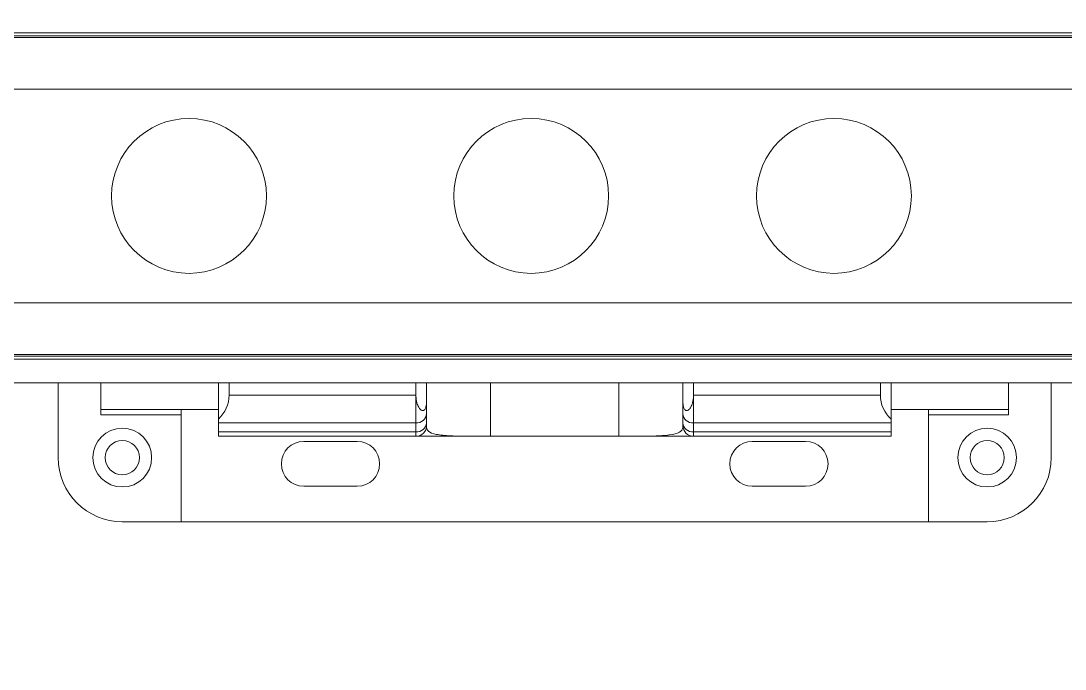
# Model space of a CAD drawing. Header units: inches. Extents: x 0.54 to 10.46, y 0.74 to 7.76.
# Drawn here: x 1.69 to 2.366, y 3.304 to 3.723 of the extents above; entities that cross this region are included whole.
import ezdxf

# ---------------------------------------------------------------- set-up
doc = ezdxf.new("R2010")
doc.units = ezdxf.units.IN
doc.header["$MEASUREMENT"] = 0
doc.layers.add('BG', color=7, linetype='Continuous')
doc.layers.add('MCG-INT-4FT', color=7, linetype='Continuous')

# ---------------------------------------------------------------- blocks, each defined once
blk = doc.blocks.new('block 3')
at = {"layer": 'BG', "true_color": 0xffffff}
h = blk.add_hatch(color=7, dxfattribs=at)
h.dxf.hatch_style = 2
edge = h.paths.add_edge_path()
edge.add_spline(control_points=[(10.29599, 0.90612), (10.29599, 0.90612), (0.87112, 0.90612), (0.87112, 0.90612), (0.87016, 0.90612), (0.86938, 0.90689), (0.86938, 0.90785), (0.86938, 0.90785), (0.86938, 7.59215), (0.86938, 7.59215), (0.86938, 7.59311), (0.87016, 7.59389), (0.87112, 7.59389), (0.87112, 7.59389), (10.29599, 7.59389), (10.29599, 7.59389), (10.29696, 7.59389), (10.29773, 7.59311), (10.29773, 7.59215), (10.29773, 7.59215), (10.29773, 0.90785), (10.29773, 0.90785), (10.29773, 0.90689), (10.29696, 0.90612), (10.29599, 0.90612)], knot_values=[0, 0, 0, 0, 1, 1, 1, 2, 2, 2, 3, 3, 3, 4, 4, 4, 5, 5, 5, 6, 6, 6, 7, 7, 7, 8, 8, 8, 8], degree=3, periodic=1)
h.paths.add_polyline_path([(0.87286, 0.90959), (10.29426, 0.90959), (10.29426, 7.59042), (0.87286, 7.59042)])
at = {"layer": 'BG', "lineweight": 0}
blk.add_open_spline([(10.29599, 0.90612), (10.29599, 0.90612), (0.87112, 0.90612), (0.87112, 0.90612), (0.87016, 0.90612), (0.86938, 0.90689), (0.86938, 0.90785), (0.86938, 0.90785), (0.86938, 7.59215), (0.86938, 7.59215), (0.86938, 7.59311), (0.87016, 7.59389), (0.87112, 7.59389), (0.87112, 7.59389), (10.29599, 7.59389), (10.29599, 7.59389), (10.29696, 7.59389), (10.29773, 7.59311), (10.29773, 7.59215), (10.29773, 7.59215), (10.29773, 0.90785), (10.29773, 0.90785), (10.29773, 0.90689), (10.29696, 0.90612), (10.29599, 0.90612)], degree=3, knots=[0, 0, 0, 0, 1, 1, 1, 2, 2, 2, 3, 3, 3, 4, 4, 4, 5, 5, 5, 6, 6, 6, 7, 7, 7, 8, 8, 8, 8], dxfattribs=at)
blk = doc.blocks.new('block 2')
at = {"layer": 'BG'}
blk.add_blockref('block 3', (0, 0), dxfattribs=at)
blk = doc.blocks.new('block 69')
at = {"layer": 'BG', "true_color": 0xffffff}
h = blk.add_hatch(color=7, dxfattribs=at)
h.dxf.hatch_style = 2
edge = h.paths.add_edge_path()
edge.add_spline(control_points=[(10.46309, 0.739), (10.46309, 0.739), (0.53691, 0.739), (0.53691, 0.739), (0.53595, 0.739), (0.53517, 0.73978), (0.53517, 0.74074), (0.53517, 0.74074), (0.53517, 7.75926), (0.53517, 7.75926), (0.53517, 7.76022), (0.53595, 7.761), (0.53691, 7.761), (0.53691, 7.761), (10.46309, 7.761), (10.46309, 7.761), (10.46406, 7.761), (10.46483, 7.76022), (10.46483, 7.75926), (10.46483, 7.75926), (10.46483, 0.74074), (10.46483, 0.74074), (10.46483, 0.73978), (10.46406, 0.739), (10.46309, 0.739)], knot_values=[0, 0, 0, 0, 1, 1, 1, 2, 2, 2, 3, 3, 3, 4, 4, 4, 5, 5, 5, 6, 6, 6, 7, 7, 7, 8, 8, 8, 8], degree=3, periodic=1)
h.paths.add_polyline_path([(0.53864, 0.74248), (10.46136, 0.74248), (10.46136, 7.75752), (0.53864, 7.75752)])
at = {"layer": 'BG', "lineweight": 0}
blk.add_open_spline([(10.46309, 0.739), (10.46309, 0.739), (0.53691, 0.739), (0.53691, 0.739), (0.53595, 0.739), (0.53517, 0.73978), (0.53517, 0.74074), (0.53517, 0.74074), (0.53517, 7.75926), (0.53517, 7.75926), (0.53517, 7.76022), (0.53595, 7.761), (0.53691, 7.761), (0.53691, 7.761), (10.46309, 7.761), (10.46309, 7.761), (10.46406, 7.761), (10.46483, 7.76022), (10.46483, 7.75926), (10.46483, 7.75926), (10.46483, 0.74074), (10.46483, 0.74074), (10.46483, 0.73978), (10.46406, 0.739), (10.46309, 0.739)], degree=3, knots=[0, 0, 0, 0, 1, 1, 1, 2, 2, 2, 3, 3, 3, 4, 4, 4, 5, 5, 5, 6, 6, 6, 7, 7, 7, 8, 8, 8, 8], dxfattribs=at)
blk = doc.blocks.new('block 68')
at = {"layer": 'BG'}
blk.add_blockref('block 69', (0, 0), dxfattribs=at)
blk = doc.blocks.new('block 1386')
at = {"layer": 'MCG-INT-4FT', "color": 7, "lineweight": 5, "true_color": 0xffffff}
blk.add_lwpolyline([(2.07751, 3.45445), (2.1259, 3.45445)], dxfattribs=at)
blk = doc.blocks.new('block 1387')
at = {"layer": 'MCG-INT-4FT', "color": 7, "lineweight": 5, "true_color": 0xffffff}
blk.add_lwpolyline([(1.94616, 3.45445), (1.99455, 3.45445)], dxfattribs=at)
blk = doc.blocks.new('block 1390')
at = {"layer": 'MCG-INT-4FT', "color": 7, "lineweight": 5, "true_color": 0xffffff}
blk.add_lwpolyline([(1.02982, 3.71369), (8.87607, 3.71369)], dxfattribs=at)
blk = doc.blocks.new('block 1392')
at = {"layer": 'MCG-INT-4FT', "color": 7, "lineweight": 5, "true_color": 0xffffff}
blk.add_lwpolyline([(1.02982, 3.5063), (8.87607, 3.5063)], dxfattribs=at)
blk = doc.blocks.new('block 1394')
at = {"layer": 'MCG-INT-4FT', "color": 7, "lineweight": 5, "true_color": 0xffffff}
blk.add_open_spline([(2.297, 3.44062), (2.297, 3.45112), (2.30551, 3.45963), (2.31601, 3.45963), (2.32651, 3.45963), (2.33502, 3.45112), (2.33502, 3.44062), (2.33502, 3.43012), (2.32651, 3.42161), (2.31601, 3.42161), (2.30551, 3.42161), (2.297, 3.43012), (2.297, 3.44062), (2.297, 3.44062), (2.297, 3.44062), (2.297, 3.44062)], degree=3, knots=[0, 0, 0, 0, 1, 1, 1, 2, 2, 2, 3, 3, 3, 4, 4, 4, 5, 5, 5, 5], dxfattribs=at)
blk = doc.blocks.new('block 1402')
at = {"layer": 'MCG-INT-4FT', "color": 7, "lineweight": 5, "true_color": 0xffffff}
blk.add_lwpolyline([(2.35749, 3.48901), (2.35749, 3.44062)], dxfattribs=at)
blk = doc.blocks.new('block 1403')
at = {"layer": 'MCG-INT-4FT', "color": 7, "lineweight": 5, "true_color": 0xffffff}
blk.add_open_spline([(2.31601, 3.39914), (2.33892, 3.39914), (2.35749, 3.41771), (2.35749, 3.44062)], degree=3, dxfattribs=at)
blk = doc.blocks.new('block 1404')
at = {"layer": 'MCG-INT-4FT', "color": 7, "lineweight": 5, "true_color": 0xffffff}
blk.add_lwpolyline([(2.31601, 3.39914), (2.27799, 3.39914)], dxfattribs=at)
blk = doc.blocks.new('block 1405')
at = {"layer": 'MCG-INT-4FT', "color": 7, "lineweight": 5, "true_color": 0xffffff}
blk.add_lwpolyline([(2.27799, 3.39914), (2.27799, 3.46828)], dxfattribs=at)
blk = doc.blocks.new('block 1406')
at = {"layer": 'MCG-INT-4FT', "color": 7, "lineweight": 5, "true_color": 0xffffff}
blk.add_lwpolyline([(2.27799, 3.46828), (2.32984, 3.46828)], dxfattribs=at)
blk = doc.blocks.new('block 1407')
at = {"layer": 'MCG-INT-4FT', "color": 7, "lineweight": 5, "true_color": 0xffffff}
blk.add_lwpolyline([(2.32984, 3.47173), (2.32984, 3.46828)], dxfattribs=at)
blk = doc.blocks.new('block 1409')
at = {"layer": 'MCG-INT-4FT', "color": 7, "lineweight": 5, "true_color": 0xffffff}
blk.add_open_spline([(2.30495, 3.44062), (2.30495, 3.44673), (2.3099, 3.45168), (2.31601, 3.45168), (2.32212, 3.45168), (2.32707, 3.44673), (2.32707, 3.44062), (2.32707, 3.43451), (2.32212, 3.42956), (2.31601, 3.42956), (2.3099, 3.42956), (2.30495, 3.43451), (2.30495, 3.44062), (2.30495, 3.44062), (2.30495, 3.44062), (2.30495, 3.44062)], degree=3, knots=[0, 0, 0, 0, 1, 1, 1, 2, 2, 2, 3, 3, 3, 4, 4, 4, 5, 5, 5, 5], dxfattribs=at)
blk = doc.blocks.new('block 1411')
at = {"layer": 'MCG-INT-4FT', "color": 7, "lineweight": 5, "true_color": 0xffffff}
blk.add_open_spline([(1.73704, 3.44062), (1.73704, 3.45112), (1.74555, 3.45963), (1.75605, 3.45963), (1.76655, 3.45963), (1.77506, 3.45112), (1.77506, 3.44062), (1.77506, 3.43012), (1.76655, 3.42161), (1.75605, 3.42161), (1.74555, 3.42161), (1.73704, 3.43012), (1.73704, 3.44062), (1.73704, 3.44062), (1.73704, 3.44062), (1.73704, 3.44062)], degree=3, knots=[0, 0, 0, 0, 1, 1, 1, 2, 2, 2, 3, 3, 3, 4, 4, 4, 5, 5, 5, 5], dxfattribs=at)
blk = doc.blocks.new('block 1412')
at = {"layer": 'MCG-INT-4FT', "color": 7, "lineweight": 5, "true_color": 0xffffff}
blk.add_lwpolyline([(1.74222, 3.47173), (1.74222, 3.46828)], dxfattribs=at)
blk = doc.blocks.new('block 1413')
at = {"layer": 'MCG-INT-4FT', "color": 7, "lineweight": 5, "true_color": 0xffffff}
blk.add_lwpolyline([(1.79407, 3.46828), (1.74222, 3.46828)], dxfattribs=at)
blk = doc.blocks.new('block 1414')
at = {"layer": 'MCG-INT-4FT', "color": 7, "lineweight": 5, "true_color": 0xffffff}
blk.add_lwpolyline([(1.79407, 3.39914), (1.79407, 3.46828)], dxfattribs=at)
blk = doc.blocks.new('block 1415')
at = {"layer": 'MCG-INT-4FT', "color": 7, "lineweight": 5, "true_color": 0xffffff}
blk.add_lwpolyline([(1.75605, 3.39914), (1.79407, 3.39914)], dxfattribs=at)
blk = doc.blocks.new('block 1416')
at = {"layer": 'MCG-INT-4FT', "color": 7, "lineweight": 5, "true_color": 0xffffff}
blk.add_open_spline([(1.71457, 3.44062), (1.71457, 3.41771), (1.73314, 3.39914), (1.75605, 3.39914)], degree=3, dxfattribs=at)
blk = doc.blocks.new('block 1417')
at = {"layer": 'MCG-INT-4FT', "color": 7, "lineweight": 5, "true_color": 0xffffff}
blk.add_lwpolyline([(1.71457, 3.44062), (1.71457, 3.48901)], dxfattribs=at)
blk = doc.blocks.new('block 1425')
at = {"layer": 'MCG-INT-4FT', "color": 7, "lineweight": 5, "true_color": 0xffffff}
blk.add_open_spline([(1.74499, 3.44062), (1.74499, 3.44673), (1.74994, 3.45168), (1.75605, 3.45168), (1.76216, 3.45168), (1.76711, 3.44673), (1.76711, 3.44062), (1.76711, 3.43451), (1.76216, 3.42956), (1.75605, 3.42956), (1.74994, 3.42956), (1.74499, 3.43451), (1.74499, 3.44062), (1.74499, 3.44062), (1.74499, 3.44062), (1.74499, 3.44062)], degree=3, knots=[0, 0, 0, 0, 1, 1, 1, 2, 2, 2, 3, 3, 3, 4, 4, 4, 5, 5, 5, 5], dxfattribs=at)
blk = doc.blocks.new('block 1438')
at = {"layer": 'MCG-INT-4FT', "color": 7, "lineweight": 5, "true_color": 0xffffff}
blk.add_open_spline([(1.95307, 3.48107), (1.95309, 3.47938), (1.9531, 3.4777), (1.95301, 3.47602), (1.95297, 3.47543), (1.95292, 3.47484), (1.95284, 3.47426), (1.95275, 3.47368), (1.95261, 3.4731), (1.9524, 3.47259), (1.95228, 3.47229), (1.95214, 3.47202), (1.95196, 3.47179), (1.95178, 3.47156), (1.95158, 3.47137), (1.95135, 3.47125), (1.95115, 3.47114), (1.95094, 3.47108), (1.95072, 3.47107), (1.95051, 3.47105), (1.95029, 3.47109), (1.95008, 3.47116), (1.94974, 3.47128), (1.94942, 3.47149), (1.94912, 3.47175), (1.94868, 3.47214), (1.9483, 3.47265), (1.94796, 3.47322), (1.94747, 3.47406), (1.94709, 3.47504), (1.9468, 3.47607), (1.94642, 3.47747), (1.94621, 3.47898), (1.94617, 3.48048), (1.94616, 3.48068), (1.94616, 3.48087), (1.94616, 3.48107)], degree=3, knots=[0, 0, 0, 0, 1, 1, 1, 2, 2, 2, 3, 3, 3, 4, 4, 4, 5, 5, 5, 6, 6, 6, 7, 7, 7, 8, 8, 8, 9, 9, 9, 10, 10, 10, 11, 11, 11, 12, 12, 12, 12], dxfattribs=at)
blk = doc.blocks.new('block 1439')
at = {"layer": 'MCG-INT-4FT', "color": 7, "lineweight": 5, "true_color": 0xffffff}
blk.add_lwpolyline([(1.94616, 3.48107), (1.94616, 3.48901)], dxfattribs=at)
blk = doc.blocks.new('block 1440')
at = {"layer": 'MCG-INT-4FT', "color": 7, "lineweight": 5, "true_color": 0xffffff}
blk.add_lwpolyline([(1.95307, 3.48107), (1.95307, 3.48901)], dxfattribs=at)
blk = doc.blocks.new('block 1441')
at = {"layer": 'MCG-INT-4FT', "color": 7, "lineweight": 5, "true_color": 0xffffff}
blk.add_lwpolyline([(1.95307, 3.4691), (1.95307, 3.48107)], dxfattribs=at)
blk = doc.blocks.new('block 1442')
at = {"layer": 'MCG-INT-4FT', "color": 7, "lineweight": 5, "true_color": 0xffffff}
blk.add_open_spline([(1.94616, 3.46311), (1.94972, 3.46287), (1.9528, 3.46554), (1.95307, 3.4691)], degree=3, dxfattribs=at)
blk = doc.blocks.new('block 1443')
at = {"layer": 'MCG-INT-4FT', "color": 7, "lineweight": 5, "true_color": 0xffffff}
blk.add_lwpolyline([(1.94616, 3.48107), (1.94616, 3.46311)], dxfattribs=at)
blk = doc.blocks.new('block 1444')
at = {"layer": 'MCG-INT-4FT', "color": 7, "lineweight": 5, "true_color": 0xffffff}
blk.add_lwpolyline([(2.1259, 3.48107), (2.1259, 3.48901)], dxfattribs=at)
blk = doc.blocks.new('block 1445')
at = {"layer": 'MCG-INT-4FT', "color": 7, "lineweight": 5, "true_color": 0xffffff}
blk.add_open_spline([(2.11899, 3.48107), (2.11897, 3.47938), (2.11896, 3.4777), (2.11905, 3.47602), (2.11909, 3.47543), (2.11914, 3.47484), (2.11923, 3.47426), (2.11932, 3.47368), (2.11945, 3.4731), (2.11966, 3.47259), (2.11978, 3.47229), (2.11992, 3.47202), (2.1201, 3.47179), (2.12028, 3.47156), (2.12048, 3.47137), (2.12071, 3.47125), (2.12091, 3.47114), (2.12112, 3.47108), (2.12134, 3.47107), (2.12155, 3.47105), (2.12177, 3.47109), (2.12198, 3.47116), (2.12232, 3.47128), (2.12265, 3.47149), (2.12294, 3.47175), (2.12338, 3.47214), (2.12377, 3.47265), (2.1241, 3.47322), (2.12459, 3.47406), (2.12497, 3.47504), (2.12526, 3.47607), (2.12565, 3.47747), (2.12586, 3.47898), (2.12589, 3.48048), (2.1259, 3.48068), (2.1259, 3.48087), (2.1259, 3.48107)], degree=3, knots=[0, 0, 0, 0, 1, 1, 1, 2, 2, 2, 3, 3, 3, 4, 4, 4, 5, 5, 5, 6, 6, 6, 7, 7, 7, 8, 8, 8, 9, 9, 9, 10, 10, 10, 11, 11, 11, 12, 12, 12, 12], dxfattribs=at)
blk = doc.blocks.new('block 1446')
at = {"layer": 'MCG-INT-4FT', "color": 7, "lineweight": 5, "true_color": 0xffffff}
blk.add_lwpolyline([(2.11899, 3.48107), (2.11899, 3.48901)], dxfattribs=at)
blk = doc.blocks.new('block 1447')
at = {"layer": 'MCG-INT-4FT', "color": 7, "lineweight": 5, "true_color": 0xffffff}
blk.add_lwpolyline([(2.1259, 3.48107), (2.1259, 3.46311)], dxfattribs=at)
blk = doc.blocks.new('block 1448')
at = {"layer": 'MCG-INT-4FT', "color": 7, "lineweight": 5, "true_color": 0xffffff}
blk.add_open_spline([(2.11899, 3.4691), (2.11926, 3.46554), (2.12235, 3.46287), (2.1259, 3.46311)], degree=3, dxfattribs=at)
blk = doc.blocks.new('block 1449')
at = {"layer": 'MCG-INT-4FT', "color": 7, "lineweight": 5, "true_color": 0xffffff}
blk.add_lwpolyline([(2.11899, 3.4691), (2.11899, 3.48107)], dxfattribs=at)
blk = doc.blocks.new('block 1456')
at = {"layer": 'MCG-INT-4FT', "color": 7, "lineweight": 5, "true_color": 0xffffff}
blk.add_lwpolyline([(1.82518, 3.48107), (1.94616, 3.48107)], dxfattribs=at)
blk = doc.blocks.new('block 1457')
at = {"layer": 'MCG-INT-4FT', "color": 7, "lineweight": 5, "true_color": 0xffffff}
blk.add_lwpolyline([(1.82518, 3.48107), (1.82518, 3.48901)], dxfattribs=at)
blk = doc.blocks.new('block 1458')
at = {"layer": 'MCG-INT-4FT', "color": 7, "lineweight": 5, "true_color": 0xffffff}
blk.add_lwpolyline([(1.81827, 3.46311), (1.94616, 3.46311)], dxfattribs=at)
blk = doc.blocks.new('block 1459')
at = {"layer": 'MCG-INT-4FT', "color": 7, "lineweight": 5, "true_color": 0xffffff}
blk.add_lwpolyline([(1.81827, 3.46311), (1.81827, 3.46561)], dxfattribs=at)
blk = doc.blocks.new('block 1460')
at = {"layer": 'MCG-INT-4FT', "color": 7, "lineweight": 5, "true_color": 0xffffff}
blk.add_open_spline([(1.81827, 3.46561), (1.82267, 3.46955), (1.82518, 3.47517), (1.82518, 3.48107)], degree=3, dxfattribs=at)
blk = doc.blocks.new('block 1467')
at = {"layer": 'MCG-INT-4FT', "color": 7, "lineweight": 5, "true_color": 0xffffff}
blk.add_lwpolyline([(1.81827, 3.46561), (1.81827, 3.48901)], dxfattribs=at)
blk = doc.blocks.new('block 1468')
at = {"layer": 'MCG-INT-4FT', "color": 7, "lineweight": 5, "true_color": 0xffffff}
blk.add_lwpolyline([(2.24688, 3.48107), (2.24688, 3.48901)], dxfattribs=at)
blk = doc.blocks.new('block 1469')
at = {"layer": 'MCG-INT-4FT', "color": 7, "lineweight": 5, "true_color": 0xffffff}
blk.add_lwpolyline([(2.24688, 3.48107), (2.1259, 3.48107)], dxfattribs=at)
blk = doc.blocks.new('block 1470')
at = {"layer": 'MCG-INT-4FT', "color": 7, "lineweight": 5, "true_color": 0xffffff}
blk.add_open_spline([(2.24688, 3.48107), (2.24688, 3.47517), (2.24939, 3.46955), (2.25379, 3.46561)], degree=3, dxfattribs=at)
blk = doc.blocks.new('block 1471')
at = {"layer": 'MCG-INT-4FT', "color": 7, "lineweight": 5, "true_color": 0xffffff}
blk.add_lwpolyline([(2.25379, 3.46311), (2.25379, 3.46561)], dxfattribs=at)
blk = doc.blocks.new('block 1472')
at = {"layer": 'MCG-INT-4FT', "color": 7, "lineweight": 5, "true_color": 0xffffff}
blk.add_lwpolyline([(2.25379, 3.46311), (2.1259, 3.46311)], dxfattribs=at)
blk = doc.blocks.new('block 1473')
at = {"layer": 'MCG-INT-4FT', "color": 7, "lineweight": 5, "true_color": 0xffffff}
blk.add_lwpolyline([(2.25379, 3.46561), (2.25379, 3.48901)], dxfattribs=at)
blk = doc.blocks.new('block 1484')
at = {"layer": 'MCG-INT-4FT', "color": 7, "lineweight": 5, "true_color": 0xffffff}
blk.add_lwpolyline([(1.94616, 3.46311), (1.94616, 3.45723)], dxfattribs=at)
blk = doc.blocks.new('block 1485')
at = {"layer": 'MCG-INT-4FT', "color": 7, "lineweight": 5, "true_color": 0xffffff}
blk.add_lwpolyline([(1.81827, 3.45723), (1.94616, 3.45723)], dxfattribs=at)
blk = doc.blocks.new('block 1486')
at = {"layer": 'MCG-INT-4FT', "color": 7, "lineweight": 5, "true_color": 0xffffff}
blk.add_lwpolyline([(1.81827, 3.45723), (1.81827, 3.46311)], dxfattribs=at)
blk = doc.blocks.new('block 1487')
at = {"layer": 'MCG-INT-4FT', "color": 7, "lineweight": 5, "true_color": 0xffffff}
blk.add_open_spline([(1.94616, 3.45723), (1.94972, 3.45699), (1.9528, 3.45966), (1.95307, 3.46321)], degree=3, dxfattribs=at)
blk = doc.blocks.new('block 1488')
at = {"layer": 'MCG-INT-4FT', "color": 7, "lineweight": 5, "true_color": 0xffffff}
blk.add_lwpolyline([(1.95307, 3.46321), (1.95307, 3.4691)], dxfattribs=at)
blk = doc.blocks.new('block 1489')
at = {"layer": 'MCG-INT-4FT', "color": 7, "lineweight": 5, "true_color": 0xffffff}
blk.add_lwpolyline([(2.1259, 3.46311), (2.1259, 3.45723)], dxfattribs=at)
blk = doc.blocks.new('block 1490')
at = {"layer": 'MCG-INT-4FT', "color": 7, "lineweight": 5, "true_color": 0xffffff}
blk.add_open_spline([(2.11899, 3.46321), (2.11926, 3.45966), (2.12235, 3.45699), (2.1259, 3.45723)], degree=3, dxfattribs=at)
blk = doc.blocks.new('block 1491')
at = {"layer": 'MCG-INT-4FT', "color": 7, "lineweight": 5, "true_color": 0xffffff}
blk.add_lwpolyline([(2.11899, 3.46321), (2.11899, 3.4691)], dxfattribs=at)
blk = doc.blocks.new('block 1492')
at = {"layer": 'MCG-INT-4FT', "color": 7, "lineweight": 5, "true_color": 0xffffff}
blk.add_lwpolyline([(2.25379, 3.45723), (2.1259, 3.45723)], dxfattribs=at)
blk = doc.blocks.new('block 1493')
at = {"layer": 'MCG-INT-4FT', "color": 7, "lineweight": 5, "true_color": 0xffffff}
blk.add_lwpolyline([(2.25379, 3.45723), (2.25379, 3.46311)], dxfattribs=at)
blk = doc.blocks.new('block 1504')
at = {"layer": 'MCG-INT-4FT', "color": 7, "lineweight": 5, "true_color": 0xffffff}
blk.add_lwpolyline([(1.94616, 3.45723), (1.94616, 3.45445)], dxfattribs=at)
blk = doc.blocks.new('block 1505')
at = {"layer": 'MCG-INT-4FT', "color": 7, "lineweight": 5, "true_color": 0xffffff}
blk.add_lwpolyline([(1.81827, 3.45445), (1.94616, 3.45445)], dxfattribs=at)
blk = doc.blocks.new('block 1506')
at = {"layer": 'MCG-INT-4FT', "color": 7, "lineweight": 5, "true_color": 0xffffff}
blk.add_lwpolyline([(1.81827, 3.45445), (1.81827, 3.45723)], dxfattribs=at)
blk = doc.blocks.new('block 1507')
at = {"layer": 'MCG-INT-4FT', "color": 7, "lineweight": 5, "true_color": 0xffffff}
blk.add_open_spline([(1.94616, 3.45445), (1.94998, 3.45445), (1.95307, 3.45754), (1.95307, 3.46136)], degree=3, dxfattribs=at)
blk = doc.blocks.new('block 1508')
at = {"layer": 'MCG-INT-4FT', "color": 7, "lineweight": 5, "true_color": 0xffffff}
blk.add_lwpolyline([(1.95307, 3.46136), (1.95307, 3.46321)], dxfattribs=at)
blk = doc.blocks.new('block 1509')
at = {"layer": 'MCG-INT-4FT', "color": 7, "lineweight": 5, "true_color": 0xffffff}
blk.add_lwpolyline([(2.1259, 3.45723), (2.1259, 3.45445)], dxfattribs=at)
blk = doc.blocks.new('block 1510')
at = {"layer": 'MCG-INT-4FT', "color": 7, "lineweight": 5, "true_color": 0xffffff}
blk.add_open_spline([(2.11899, 3.46136), (2.11899, 3.45754), (2.12208, 3.45445), (2.1259, 3.45445)], degree=3, dxfattribs=at)
blk = doc.blocks.new('block 1511')
at = {"layer": 'MCG-INT-4FT', "color": 7, "lineweight": 5, "true_color": 0xffffff}
blk.add_lwpolyline([(2.11899, 3.46136), (2.11899, 3.46321)], dxfattribs=at)
blk = doc.blocks.new('block 1512')
at = {"layer": 'MCG-INT-4FT', "color": 7, "lineweight": 5, "true_color": 0xffffff}
blk.add_lwpolyline([(2.25379, 3.45445), (2.1259, 3.45445)], dxfattribs=at)
blk = doc.blocks.new('block 1513')
at = {"layer": 'MCG-INT-4FT', "color": 7, "lineweight": 5, "true_color": 0xffffff}
blk.add_lwpolyline([(2.25379, 3.45445), (2.25379, 3.45723)], dxfattribs=at)
blk = doc.blocks.new('block 1514')
at = {"layer": 'MCG-INT-4FT', "color": 7, "lineweight": 5, "true_color": 0xffffff}
blk.add_open_spline([(1.99455, 3.45445), (1.98989, 3.45445), (1.98523, 3.45444), (1.98083, 3.45447), (1.97643, 3.45449), (1.97229, 3.45454), (1.96866, 3.45471), (1.96503, 3.45489), (1.96192, 3.45518), (1.95944, 3.45566), (1.95698, 3.45614), (1.95514, 3.45681), (1.9542, 3.45775), (1.95351, 3.45844), (1.95329, 3.45926), (1.95307, 3.46008)], degree=3, knots=[0, 0, 0, 0, 1, 1, 1, 2, 2, 2, 3, 3, 3, 4, 4, 4, 5, 5, 5, 5], dxfattribs=at)
blk = doc.blocks.new('block 1515')
at = {"layer": 'MCG-INT-4FT', "color": 7, "lineweight": 5, "true_color": 0xffffff}
blk.add_lwpolyline([(1.99455, 3.45445), (2.07751, 3.45445)], dxfattribs=at)
blk = doc.blocks.new('block 1516')
at = {"layer": 'MCG-INT-4FT', "color": 7, "lineweight": 5, "true_color": 0xffffff}
blk.add_open_spline([(2.11899, 3.46008), (2.11856, 3.45896), (2.11814, 3.45784), (2.11678, 3.45701), (2.11541, 3.45618), (2.11311, 3.45564), (2.11022, 3.45527), (2.10739, 3.45491), (2.10401, 3.45471), (2.10019, 3.4546), (2.09634, 3.45448), (2.09205, 3.45446), (2.08759, 3.45445), (2.08429, 3.45445), (2.0809, 3.45445), (2.07751, 3.45445)], degree=3, knots=[0, 0, 0, 0, 1, 1, 1, 2, 2, 2, 3, 3, 3, 4, 4, 4, 5, 5, 5, 5], dxfattribs=at)
blk = doc.blocks.new('block 1520')
at = {"layer": 'MCG-INT-4FT', "color": 7, "lineweight": 5, "true_color": 0xffffff}
blk.add_lwpolyline([(2.11899, 3.46008), (2.11899, 3.46136)], dxfattribs=at)
blk = doc.blocks.new('block 1521')
at = {"layer": 'MCG-INT-4FT', "color": 7, "lineweight": 5, "true_color": 0xffffff}
blk.add_lwpolyline([(1.95307, 3.46136), (1.95307, 3.46008)], dxfattribs=at)
blk = doc.blocks.new('block 1525')
at = {"layer": 'MCG-INT-4FT', "color": 7, "lineweight": 5, "true_color": 0xffffff}
blk.add_lwpolyline([(2.07751, 3.45445), (2.07751, 3.48901)], dxfattribs=at)
blk = doc.blocks.new('block 1527')
at = {"layer": 'MCG-INT-4FT', "color": 7, "lineweight": 5, "true_color": 0xffffff}
blk.add_lwpolyline([(1.99455, 3.48901), (1.99455, 3.45445)], dxfattribs=at)
blk = doc.blocks.new('block 1530')
at = {"layer": 'MCG-INT-4FT', "color": 7, "lineweight": 5, "true_color": 0xffffff}
blk.add_lwpolyline([(1.74222, 3.47173), (1.81827, 3.47173)], dxfattribs=at)
blk = doc.blocks.new('block 1531')
at = {"layer": 'MCG-INT-4FT', "color": 7, "lineweight": 5, "true_color": 0xffffff}
blk.add_lwpolyline([(1.74222, 3.48901), (1.74222, 3.47173)], dxfattribs=at)
blk = doc.blocks.new('block 1534')
at = {"layer": 'MCG-INT-4FT', "color": 7, "lineweight": 5, "true_color": 0xffffff}
blk.add_lwpolyline([(2.32984, 3.47173), (2.25379, 3.47173)], dxfattribs=at)
blk = doc.blocks.new('block 1535')
at = {"layer": 'MCG-INT-4FT', "color": 7, "lineweight": 5, "true_color": 0xffffff}
blk.add_lwpolyline([(2.32984, 3.48901), (2.32984, 3.47173)], dxfattribs=at)
blk = doc.blocks.new('block 1538')
at = {"layer": 'MCG-INT-4FT', "color": 7, "lineweight": 5, "true_color": 0xffffff}
blk.add_lwpolyline([(1.79407, 3.46828), (1.79407, 3.47173)], dxfattribs=at)
blk = doc.blocks.new('block 1539')
at = {"layer": 'MCG-INT-4FT', "color": 7, "lineweight": 5, "true_color": 0xffffff}
blk.add_lwpolyline([(2.27799, 3.46828), (2.27799, 3.47173)], dxfattribs=at)
blk = doc.blocks.new('block 1549')
at = {"layer": 'MCG-INT-4FT', "color": 7, "lineweight": 5, "true_color": 0xffffff}
blk.add_lwpolyline([(2.16392, 3.45112), (2.19849, 3.45112)], dxfattribs=at)
blk = doc.blocks.new('block 1550')
at = {"layer": 'MCG-INT-4FT', "color": 7, "lineweight": 5, "true_color": 0xffffff}
blk.add_open_spline([(2.16392, 3.45112), (2.15591, 3.45112), (2.14941, 3.44462), (2.14941, 3.43661), (2.14941, 3.42859), (2.15591, 3.42209), (2.16392, 3.42209)], degree=3, knots=[0, 0, 0, 0, 1, 1, 1, 2, 2, 2, 2], dxfattribs=at)
blk = doc.blocks.new('block 1551')
at = {"layer": 'MCG-INT-4FT', "color": 7, "lineweight": 5, "true_color": 0xffffff}
blk.add_lwpolyline([(2.19849, 3.42209), (2.16392, 3.42209)], dxfattribs=at)
blk = doc.blocks.new('block 1552')
at = {"layer": 'MCG-INT-4FT', "color": 7, "lineweight": 5, "true_color": 0xffffff}
blk.add_open_spline([(2.19849, 3.42209), (2.20651, 3.42209), (2.21301, 3.42859), (2.21301, 3.43661), (2.21301, 3.44462), (2.20651, 3.45112), (2.19849, 3.45112)], degree=3, knots=[0, 0, 0, 0, 1, 1, 1, 2, 2, 2, 2], dxfattribs=at)
blk = doc.blocks.new('block 1553')
at = {"layer": 'MCG-INT-4FT', "color": 7, "lineweight": 5, "true_color": 0xffffff}
blk.add_lwpolyline([(1.87357, 3.42209), (1.90814, 3.42209)], dxfattribs=at)
blk = doc.blocks.new('block 1554')
at = {"layer": 'MCG-INT-4FT', "color": 7, "lineweight": 5, "true_color": 0xffffff}
blk.add_open_spline([(1.90814, 3.42209), (1.91616, 3.42209), (1.92266, 3.42859), (1.92266, 3.43661), (1.92266, 3.44462), (1.91616, 3.45112), (1.90814, 3.45112)], degree=3, knots=[0, 0, 0, 0, 1, 1, 1, 2, 2, 2, 2], dxfattribs=at)
blk = doc.blocks.new('block 1555')
at = {"layer": 'MCG-INT-4FT', "color": 7, "lineweight": 5, "true_color": 0xffffff}
blk.add_lwpolyline([(1.90814, 3.45112), (1.87357, 3.45112)], dxfattribs=at)
blk = doc.blocks.new('block 1556')
at = {"layer": 'MCG-INT-4FT', "color": 7, "lineweight": 5, "true_color": 0xffffff}
blk.add_open_spline([(1.87357, 3.45112), (1.86556, 3.45112), (1.85906, 3.44462), (1.85906, 3.43661), (1.85906, 3.42859), (1.86556, 3.42209), (1.87357, 3.42209)], degree=3, knots=[0, 0, 0, 0, 1, 1, 1, 2, 2, 2, 2], dxfattribs=at)
blk = doc.blocks.new('block 1557')
at = {"layer": 'MCG-INT-4FT', "color": 7, "lineweight": 5, "true_color": 0xffffff}
blk.add_lwpolyline([(1.79407, 3.39914), (2.27799, 3.39914)], dxfattribs=at)
blk = doc.blocks.new('block 1601')
at = {"layer": 'MCG-INT-4FT', "color": 7, "lineweight": 5, "true_color": 0xffffff}
blk.add_lwpolyline([(8.87607, 3.71369), (1.02982, 3.71369)], dxfattribs=at)
blk = doc.blocks.new('block 1602')
at = {"layer": 'MCG-INT-4FT', "color": 7, "lineweight": 5, "true_color": 0xffffff}
blk.add_lwpolyline([(1.02982, 3.5063), (8.87607, 3.5063)], dxfattribs=at)
blk = doc.blocks.new('block 1607')
at = {"layer": 'MCG-INT-4FT', "color": 7, "lineweight": 5, "true_color": 0xffffff}
blk.add_lwpolyline([(8.87607, 3.48901), (1.02982, 3.48901)], dxfattribs=at)
blk = doc.blocks.new('block 1608')
at = {"layer": 'MCG-INT-4FT', "color": 8, "lineweight": 5, "true_color": 0x808080}
blk.add_lwpolyline([(1.02982, 3.50739), (8.87607, 3.50739)], dxfattribs=at)
blk = doc.blocks.new('block 1610')
at = {"layer": 'MCG-INT-4FT', "color": 8, "lineweight": 5, "true_color": 0x808080}
blk.add_lwpolyline([(1.02982, 3.7126), (8.87607, 3.7126)], dxfattribs=at)
blk = doc.blocks.new('block 1612')
at = {"layer": 'MCG-INT-4FT', "color": 8, "lineweight": 5, "true_color": 0x808080}
blk.add_lwpolyline([(1.02982, 3.71555), (8.87607, 3.71555)], dxfattribs=at)
blk = doc.blocks.new('block 1615')
at = {"layer": 'MCG-INT-4FT', "color": 8, "lineweight": 5, "true_color": 0x808080}
blk.add_lwpolyline([(8.87607, 3.50444), (1.02982, 3.50444)], dxfattribs=at)
blk = doc.blocks.new('block 2538')
at = {"layer": 'MCG-INT-4FT', "color": 7, "lineweight": 5, "true_color": 0xffffff}
blk.add_lwpolyline([(1.02982, 3.67913), (8.87607, 3.67913)], dxfattribs=at)
blk = doc.blocks.new('block 2541')
at = {"layer": 'MCG-INT-4FT', "color": 7, "lineweight": 5, "true_color": 0xffffff}
blk.add_lwpolyline([(8.87607, 3.54087), (1.02982, 3.54087)], dxfattribs=at)
blk = doc.blocks.new('block 2542')
at = {"layer": 'MCG-INT-4FT', "color": 7, "lineweight": 5, "true_color": 0xffffff}
blk.add_open_spline([(1.97069, 3.61), (1.97069, 3.63768), (1.99313, 3.66012), (2.02081, 3.66012), (2.04849, 3.66012), (2.07093, 3.63768), (2.07093, 3.61), (2.07093, 3.58232), (2.04849, 3.55988), (2.02081, 3.55988), (1.99313, 3.55988), (1.97069, 3.58232), (1.97069, 3.61), (1.97069, 3.61), (1.97069, 3.61), (1.97069, 3.61)], degree=3, knots=[0, 0, 0, 0, 1, 1, 1, 2, 2, 2, 3, 3, 3, 4, 4, 4, 5, 5, 5, 5], dxfattribs=at)
blk = doc.blocks.new('block 2543')
at = {"layer": 'MCG-INT-4FT', "color": 7, "lineweight": 5, "true_color": 0xffffff}
blk.add_open_spline([(2.16668, 3.61), (2.16668, 3.63768), (2.18912, 3.66012), (2.2168, 3.66012), (2.24448, 3.66012), (2.26692, 3.63768), (2.26692, 3.61), (2.26692, 3.58232), (2.24448, 3.55988), (2.2168, 3.55988), (2.18912, 3.55988), (2.16668, 3.58232), (2.16668, 3.61), (2.16668, 3.61), (2.16668, 3.61), (2.16668, 3.61)], degree=3, knots=[0, 0, 0, 0, 1, 1, 1, 2, 2, 2, 3, 3, 3, 4, 4, 4, 5, 5, 5, 5], dxfattribs=at)
blk = doc.blocks.new('block 2546')
at = {"layer": 'MCG-INT-4FT', "color": 7, "lineweight": 5, "true_color": 0xffffff}
blk.add_open_spline([(1.74913, 3.61), (1.74913, 3.63768), (1.77157, 3.66012), (1.79925, 3.66012), (1.82693, 3.66012), (1.84937, 3.63768), (1.84937, 3.61), (1.84937, 3.58232), (1.82693, 3.55988), (1.79925, 3.55988), (1.77157, 3.55988), (1.74913, 3.58232), (1.74913, 3.61), (1.74913, 3.61), (1.74913, 3.61), (1.74913, 3.61)], degree=3, knots=[0, 0, 0, 0, 1, 1, 1, 2, 2, 2, 3, 3, 3, 4, 4, 4, 5, 5, 5, 5], dxfattribs=at)

msp = doc.modelspace()

# ---------------------------------------------------------------- block references
at = {"layer": 'BG'}
for name in ['block 68', 'block 2']:
    msp.add_blockref(name, (0, 0), dxfattribs=at)
at = {"layer": 'MCG-INT-4FT'}
for name in ['block 1612', 'block 1390', 'block 1601', 'block 1610', 'block 2538', 'block 2546', 'block 2542', 'block 2543', 'block 2541', 'block 1608', 'block 1392', 'block 1602', 'block 1615', 'block 1607', 'block 1417', 'block 1531', 'block 1467', 'block 1457', 'block 1439', 'block 1440', 'block 1527', 'block 1525', 'block 1446', 'block 1444', 'block 1468', 'block 1473', 'block 1535', 'block 1402', 'block 1460', 'block 1456', 'block 1438', 'block 1443', 'block 1441', 'block 1445', 'block 1449', 'block 1447', 'block 1469', 'block 1470', 'block 1412', 'block 1530', 'block 1413', 'block 1538', 'block 1414', 'block 1442', 'block 1488', 'block 1448', 'block 1491', 'block 1534', 'block 1539', 'block 1405', 'block 1406', 'block 1407', 'block 1459', 'block 1458', 'block 1486', 'block 1487', 'block 1484', 'block 1508', 'block 1490', 'block 1511', 'block 1472', 'block 1489', 'block 1471', 'block 1493', 'block 1411', 'block 1485', 'block 1506', 'block 1507', 'block 1504', 'block 1521', 'block 1514', 'block 1516', 'block 1510', 'block 1520', 'block 1492', 'block 1509', 'block 1513', 'block 1394', 'block 1425', 'block 1505', 'block 1556', 'block 1555', 'block 1554', 'block 1387', 'block 1515', 'block 1386', 'block 1512', 'block 1550', 'block 1549', 'block 1552', 'block 1409', 'block 1416', 'block 1403', 'block 1553', 'block 1551', 'block 1415', 'block 1557', 'block 1404']:
    msp.add_blockref(name, (0, 0), dxfattribs=at)

doc.saveas('drawing.dxf')
